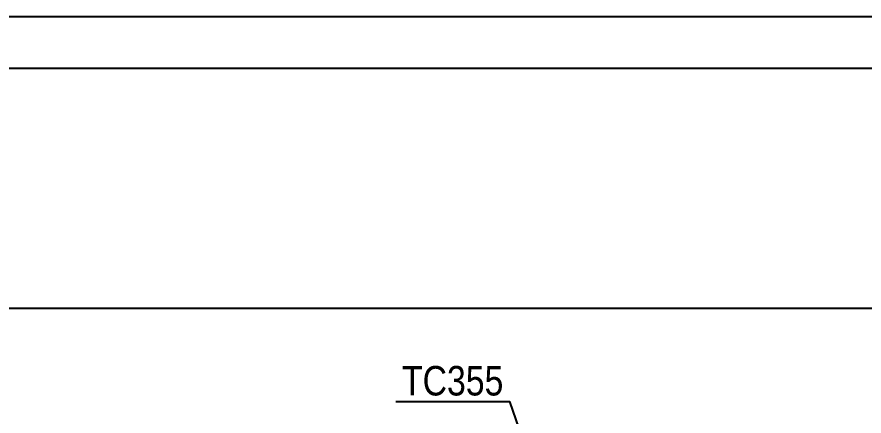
# Model space of a CAD drawing. Header units: millimetres. Extents: x -777 to 412, y -850 to -9.
# Drawn here: x 23 to 105.2, y -48.3 to -9.5 of the extents above; entities that cross this region are included whole.
import ezdxf

# ---------------------------------------------------------------- set-up
doc = ezdxf.new("R2010")
doc.units = ezdxf.units.MM
doc.styles.add('Arial Narrow', font='ARIALN.TTF', dxfattribs={"height": 0.2})

# ---------------------------------------------------------------- blocks, each defined once
blk = doc.blocks.new('Unknown-570390744-1132')
at = {"color": 5, "linetype": 'Continuous'}
for p, q in [((412.086, -9.498), (-776.914, -9.498)), ((407.086, -14.498), (-771.914, -14.498))]:
    blk.add_line(p, q, dxfattribs=at)
blk = doc.blocks.new('StraightDimension-570390744-62218 - 4628')
at = {"color": 7, "linetype": 'Continuous'}
blk.add_line((3.946, -37.768), (321.938, -37.768), dxfattribs=at)
blk = doc.blocks.new('Mark-570390744-5114 - 4628')
at = {"color": 30, "linetype": 'Continuous'}
for p in [(59.76, -46.855), (74.188, -56.34)]:
    blk.add_line(p, (70.825, -46.855), dxfattribs=at)
at = {"color": 0}
blk.add_wipeout([(70.225, -46.255), (70.225, -43.255), (60.36, -43.255), (60.36, -46.255)], dxfattribs=at)
blk.add_wipeout([(70.225, -46.255), (70.225, -43.255), (60.36, -43.255), (60.36, -46.255)], dxfattribs=at)
at = {"color": 3, "style": 'Arial Narrow'}
blk.add_text('TC355', height=2.8633, dxfattribs=at).set_placement((60.36, -46.255))

msp = doc.modelspace()

# ---------------------------------------------------------------- block references
msp.add_blockref('Unknown-570390744-1132', (0, 0))

# ---------------------------------------------------------------- next in the draw order: block references
msp.add_blockref('StraightDimension-570390744-62218 - 4628', (0, 0))

# ---------------------------------------------------------------- next in the draw order: block references
msp.add_blockref('Mark-570390744-5114 - 4628', (0, 0))

doc.saveas('drawing.dxf')
